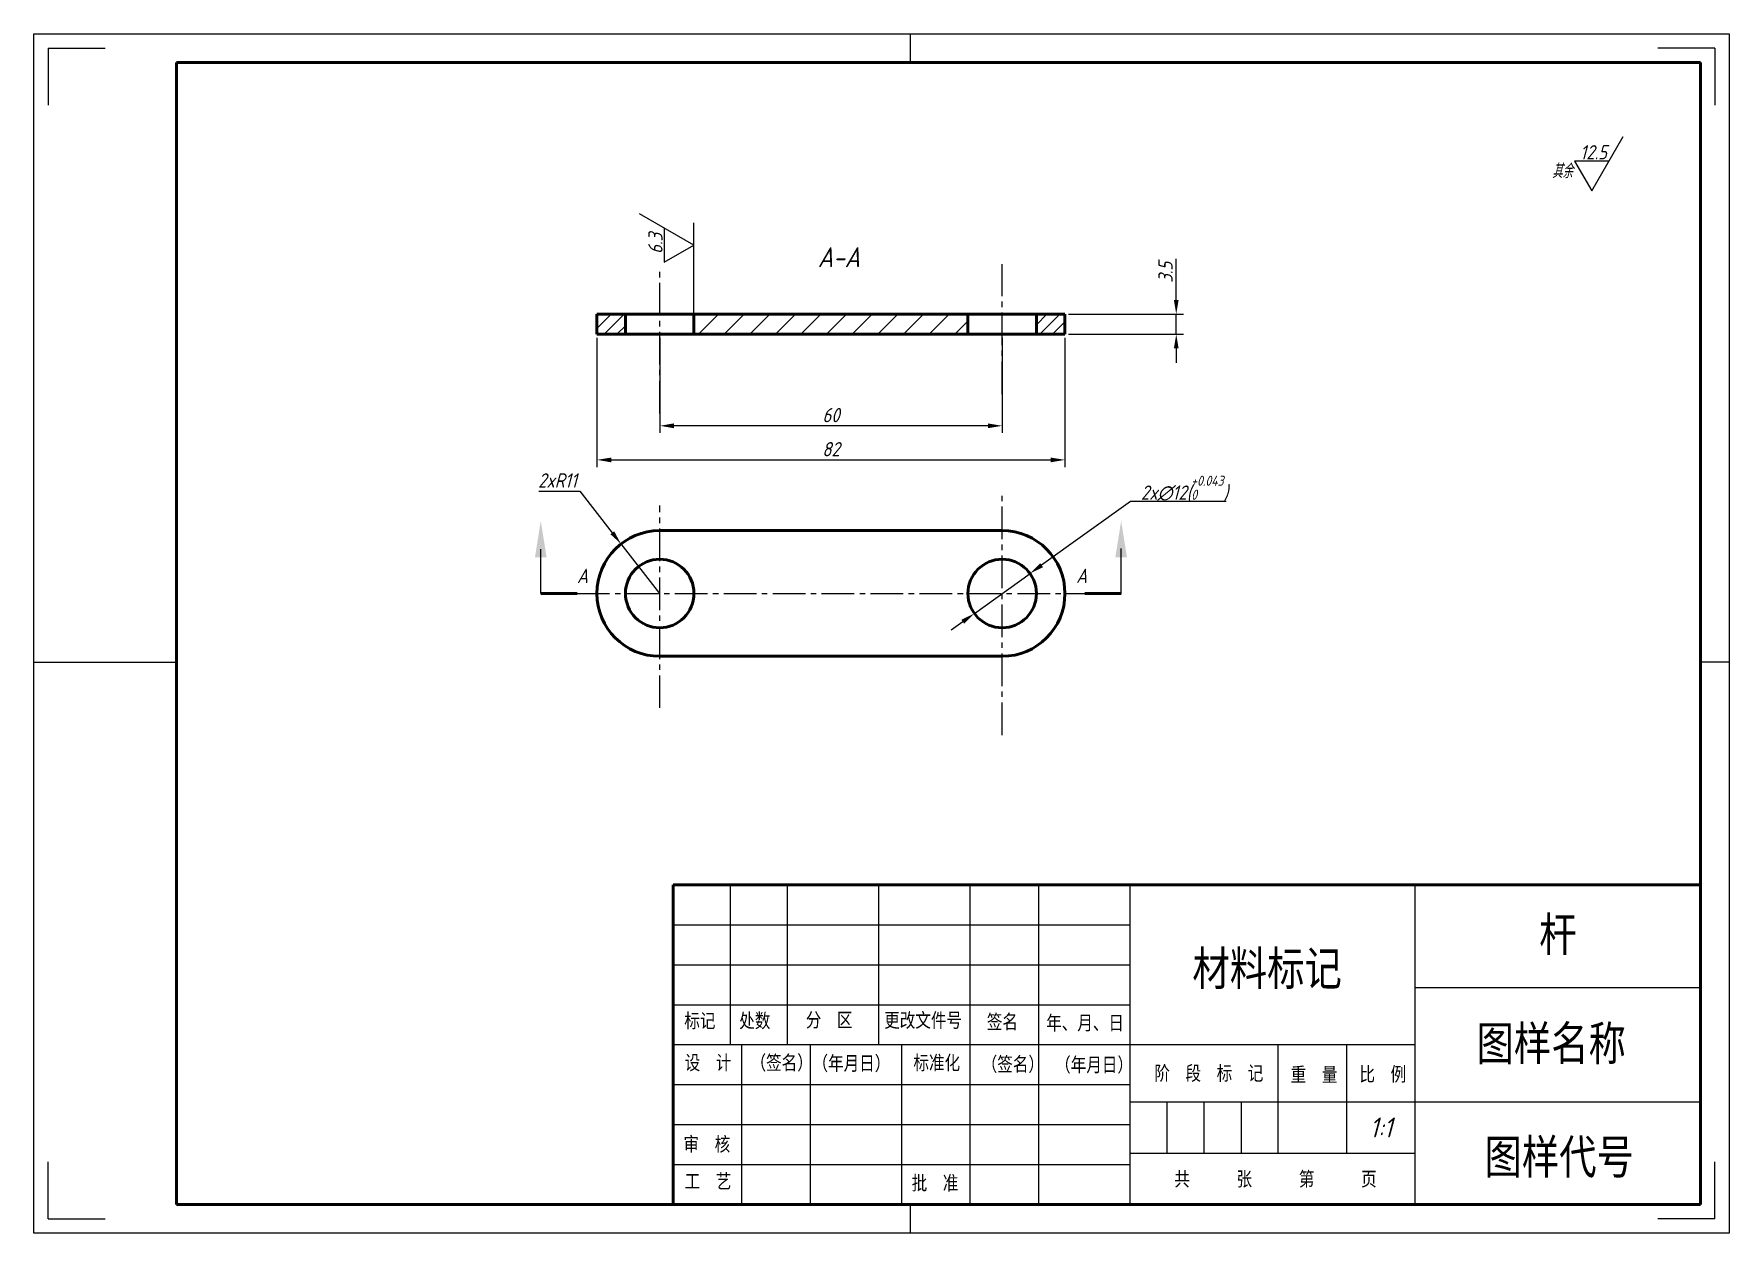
# Model space of a CAD drawing. Header units: millimetres. Extents: x 407 to 1076, y 331 to 541.
# Drawn here: x 778.8 to 1075.8, y 330.6 to 540.6 of the extents above; entities outside this region: 1.
import ezdxf
from ezdxf.enums import TextEntityAlignment as Align

# ---------------------------------------------------------------- set-up
doc = ezdxf.new("R2010")
doc.units = ezdxf.units.MM
doc.linetypes.add('CENTER2', pattern=[28.575, 19.05, -3.175, 3.175, -3.175])
doc.layers.get('0').update_dxf_attribs({"lineweight": 50})
for name, color, linetype, lineweight in [('中心线', 1, 'CENTER2', 25), ('粗实线', 7, 'Continuous', 50), ('细实线', 7, 'Continuous', 25)]:
    doc.layers.add(name, color=color, linetype=linetype, lineweight=lineweight)
doc.layers.add('图框', color=7, linetype='Continuous')
doc.layers.add('标题栏', color=7, linetype='Continuous')
doc.styles.add('3.5', font='gbeitc.shx', dxfattribs={"height": 3.5, "bigfont": 'gbcbig.shx'})
doc.styles.get("Standard").update_dxf_attribs({"font": 'gbeitc.shx', "height": 2.5, "bigfont": 'gbcbig.shx'})
doc.styles.add('工程字-35', font='gbeitc.shx', dxfattribs={"width": 0.8, "height": 3.5, "bigfont": 'gbcbig.shx'})
doc.dimstyles.new('ISO-35', dxfattribs={"dimtxt": 2.5, "dimasz": 2.5, "dimexe": 1.25, "dimexo": 0.625, "dimtad": 1, "dimtoh": 1, "dimdsep": 46, "dimtxsty": 'Standard', "dimcen": 2.5, "dimadec": 0, "dimazin": 0, "dimtfac": 1, "dimtmove": 0, "dimatfit": 3, "dimfxl": 1, "dimarcsym": 0})
doc.dimstyles.new('副本 ISO-35', dxfattribs={"dimtxt": 2.5, "dimasz": 2.5, "dimexe": 1.25, "dimexo": 0.625, "dimtad": 1, "dimdsep": 46, "dimtxsty": 'Standard', "dimcen": 2.5, "dimadec": 0, "dimazin": 0, "dimtfac": 1, "dimtmove": 0, "dimatfit": 3, "dimfxl": 1, "dimarcsym": 0})

# ---------------------------------------------------------------- blocks, each defined once
blk = doc.blocks.new('*D55')
at = {"layer": 'Defpoints', "color": 0}
for p in [(888.4, 488.02), (948.4, 488.02), (888.4, 471.98)]:
    blk.add_point(p, dxfattribs=at)
at = {"layer": '细实线', "color": 0, "lineweight": -2}
for p, q in [((888.4, 487.39), (888.4, 470.73)), ((948.4, 487.39), (948.4, 470.73)), ((945.9, 471.98), (890.9, 471.98))]:
    blk.add_line(p, q, dxfattribs=at)
at = {"layer": '细实线', "color": 0}
for points in [[(890.9, 472.4), (890.9, 471.56), (888.4, 471.98)], [(945.9, 472.4), (945.9, 471.56), (948.4, 471.98)]]:
    blk.add_solid(points, dxfattribs=at)
at = {"layer": '细实线', "color": 0, "insert": (918.4, 473.85), "char_height": 2.5, "attachment_point": 5}
blk.add_mtext('60', dxfattribs=at)
blk = doc.blocks.new('*D56')
at = {"layer": 'Defpoints', "color": 0}
for p in [(877.4, 488.02), (959.4, 488.02), (959.4, 466.01)]:
    blk.add_point(p, dxfattribs=at)
at = {"layer": '细实线', "color": 0, "lineweight": -2}
for p, q in [((877.4, 487.39), (877.4, 464.76)), ((959.4, 487.39), (959.4, 464.76)), ((879.9, 466.01), (956.9, 466.01))]:
    blk.add_line(p, q, dxfattribs=at)
at = {"layer": '细实线', "color": 0}
for points in [[(879.9, 466.42), (879.9, 465.59), (877.4, 466.01)], [(956.9, 466.42), (956.9, 465.59), (959.4, 466.01)]]:
    blk.add_solid(points, dxfattribs=at)
at = {"layer": '细实线', "color": 0, "insert": (918.4, 467.88), "char_height": 2.5, "attachment_point": 5}
blk.add_mtext('82', dxfattribs=at)
blk = doc.blocks.new('*D57')
at = {"layer": 'Defpoints', "color": 0}
for p in [(959.4, 491.52), (978.89, 491.52), (959.4, 488.02)]:
    blk.add_point(p, dxfattribs=at)
at = {"layer": '细实线', "color": 0, "lineweight": -2}
for p, q in [((978.89, 494.02), (978.89, 501.2)), ((960.02, 491.52), (980.14, 491.52)), ((978.89, 488.02), (978.89, 491.52)), ((960.02, 488.02), (980.14, 488.02)), ((978.89, 485.52), (978.89, 483.02))]:
    blk.add_line(p, q, dxfattribs=at)
at = {"layer": '细实线', "color": 0}
for points in [[(978.48, 494.02), (979.31, 494.02), (978.89, 491.52)], [(978.48, 485.52), (979.31, 485.52), (978.89, 488.02)]]:
    blk.add_solid(points, dxfattribs=at)
at = {"layer": '细实线', "color": 0, "insert": (977.02, 498.86), "char_height": 2.5, "attachment_point": 5, "rotation": 90}
blk.add_mtext('3.5', dxfattribs=at)
blk = doc.blocks.new('*D58')
at = {"layer": 'Defpoints', "color": 0}
for p in [(953.27, 446.11), (943.52, 439.12)]:
    blk.add_point(p, dxfattribs=at)
at = {"layer": '细实线', "color": 0, "lineweight": -2}
for p, q in [((970.87, 458.73), (955.31, 447.57)), ((987.62, 458.73), (970.87, 458.73)), ((943.52, 439.12), (953.27, 446.11)), ((941.49, 437.67), (939.46, 436.21))]:
    blk.add_line(p, q, dxfattribs=at)
at = {"layer": '细实线', "color": 0}
for points in [[(955.06, 447.91), (955.55, 447.23), (953.27, 446.11)], [(941.25, 438), (941.73, 437.33), (943.52, 439.12)]]:
    blk.add_solid(points, dxfattribs=at)
at = {"layer": '细实线', "color": 0, "insert": (980.34, 461.01), "char_height": 2.5, "attachment_point": 5}
blk.add_mtext('2x∅12({\\H0.7x;\\S+0.043^ 0;})', dxfattribs=at)
blk = doc.blocks.new('*D59')
at = {"layer": 'Defpoints', "color": 0}
for p in [(881.62, 451.29), (888.4, 442.62)]:
    blk.add_point(p, dxfattribs=at)
at = {"layer": '细实线', "color": 0, "lineweight": -2}
for p, q in [((867.21, 460.53), (874.4, 460.53)), ((874.4, 460.53), (880.09, 453.26)), ((888.4, 442.62), (881.62, 451.29))]:
    blk.add_line(p, q, dxfattribs=at)
at = {"layer": '细实线', "color": 0}
blk.add_solid([(880.41, 453.51), (879.76, 453), (881.62, 451.29)], dxfattribs=at)
at = {"layer": '细实线', "color": 0, "insert": (870.49, 462.41), "char_height": 2.5, "attachment_point": 5}
blk.add_mtext('2xR11', dxfattribs=at)
blk = doc.blocks.new('最后2.5的粗糙度')
at = {"layer": '细实线'}
for p, q in [((0, 0), (5.5, 9.53)), ((3, 5.2), (-3, 5.2)), ((-3, 5.2), (0, 0))]:
    blk.add_line(p, q, dxfattribs=at)
blk.add_attdef('1.6', text='', height=2.5, dxfattribs=at).set_placement((0.3, 8), align=Align.TOP_CENTER)

msp = doc.modelspace()

# ---------------------------------------------------------------- hatches: boundary and pattern name
at = {"layer": '细实线', "ltscale": 0.3}
h = msp.add_hatch(dxfattribs=at)
h.set_pattern_fill('ANSI31', color=256, scale=0.5, style=0)
h.paths.add_polyline_path([(882.397, 491.517), (877.397, 491.517), (877.397, 488.017), (882.397, 488.017)], flags=0)
at = {"layer": '细实线'}
h = msp.add_hatch(dxfattribs=at)
h.set_pattern_fill('ANSI31', color=256, style=0)
h.set_pattern_definition([(45, (807.3935, 346.3428), (-2.245064, 2.245064), [])])
h.paths.add_polyline_path([(942.397, 488.017), (942.397, 491.517), (894.397, 491.517), (894.397, 488.017)], flags=0)
at = {"layer": '细实线', "ltscale": 0.1}
h = msp.add_hatch(dxfattribs=at)
h.set_pattern_fill('ANSI31', color=256, scale=0.5, angle=3e-322, style=0)
h.paths.add_polyline_path([(954.397, 488.017), (959.397, 488.017), (959.397, 491.517), (954.397, 491.517)], flags=0)

# ---------------------------------------------------------------- linework, layer by layer
at = {"layer": '中心线', "ltscale": 0.3}
for p, q in [((888.397, 474.152), (888.397, 498.96)), ((948.397, 477.543), (948.397, 500.304)), ((888.397, 422.565), (888.397, 458.007)), ((948.397, 417.832), (948.397, 459.888)), ((873.907, 442.618), (962.887, 442.618))]:
    msp.add_line(p, q, dxfattribs=at)
at = {"layer": '图框'}
for p, q in [((778.752, 540.608), (1075.752, 540.608)), ((778.752, 330.608), (778.752, 540.608)), ((932.252, 540.608), (932.252, 535.608)), ((1075.752, 540.608), (1075.752, 330.608)), ((781.252, 538.108), (791.252, 538.108)), ((781.252, 538.108), (781.252, 528.108)), ((1073.266, 538.113), (1063.266, 538.113)), ((1073.266, 538.113), (1073.266, 528.113)), ((778.752, 430.608), (803.752, 430.608)), ((1075.752, 430.608), (1070.752, 430.608)), ((781.252, 333.108), (781.252, 343.108)), ((1073.266, 333.102), (1073.266, 343.102)), ((781.252, 333.108), (791.252, 333.108)), ((932.252, 335.608), (932.252, 330.608)), ((1073.266, 333.102), (1063.266, 333.102)), ((1075.752, 330.608), (778.752, 330.608))]:
    msp.add_line(p, q, dxfattribs=at)
at = {"layer": '标题栏'}
for p, q in [((900.752, 391.608), (900.752, 363.608)), ((910.752, 391.608), (910.752, 363.608)), ((926.752, 391.608), (926.752, 363.608)), ((942.752, 391.608), (942.752, 363.608)), ((954.752, 391.608), (954.752, 335.608)), ((970.752, 391.608), (970.752, 335.608)), ((1020.752, 335.608), (1020.752, 391.608)), ((1070.752, 391.608), (1070.752, 335.608)), ((890.752, 384.608), (970.752, 384.608)), ((890.752, 377.608), (970.752, 377.608)), ((1020.752, 373.608), (1070.752, 373.608)), ((890.752, 370.608), (970.752, 370.608)), ((890.752, 363.608), (1020.752, 363.608)), ((902.752, 363.608), (902.752, 335.608)), ((914.752, 363.608), (914.752, 335.608)), ((930.752, 363.608), (930.752, 335.608)), ((942.752, 363.608), (942.752, 335.608)), ((996.752, 344.608), (996.752, 363.608)), ((1008.752, 344.608), (1008.752, 363.608)), ((890.752, 356.608), (970.752, 356.608)), ((970.752, 353.608), (1020.752, 353.608)), ((977.252, 353.608), (977.252, 344.608)), ((983.752, 353.608), (983.752, 344.608)), ((990.252, 353.608), (990.252, 344.608)), ((1020.752, 353.608), (1070.752, 353.608)), ((890.752, 349.608), (970.752, 349.608)), ((970.752, 344.608), (1020.752, 344.608)), ((890.752, 342.608), (970.752, 342.608)), ((1070.752, 335.608), (890.752, 335.608))]:
    msp.add_line(p, q, dxfattribs=at)
at = {"layer": '粗实线'}
for p, q in [((803.752, 535.608), (1070.752, 535.608)), ((803.752, 335.608), (803.752, 535.608)), ((1070.752, 535.608), (1070.752, 335.608)), ((877.397, 491.517), (877.397, 488.017)), ((882.397, 491.517), (877.397, 491.517)), ((882.397, 491.517), (882.397, 488.017)), ((894.397, 491.517), (882.397, 491.517)), ((894.397, 488.017), (894.397, 491.517)), ((942.397, 491.517), (894.397, 491.517)), ((942.397, 491.517), (942.397, 488.017)), ((954.397, 491.517), (942.397, 491.517)), ((954.397, 488.017), (954.397, 491.517)), ((959.397, 491.517), (954.397, 491.517)), ((959.397, 488.017), (959.397, 491.517)), ((882.397, 488.017), (877.397, 488.017)), ((894.397, 488.017), (882.397, 488.017)), ((942.397, 488.017), (894.397, 488.017)), ((954.397, 488.017), (942.397, 488.017)), ((959.397, 488.017), (954.397, 488.017)), ((948.397, 453.618), (888.397, 453.618)), ((867.557, 442.618), (873.907, 442.618)), ((969.237, 442.618), (962.887, 442.618)), ((888.397, 431.618), (948.397, 431.618)), ((890.752, 391.608), (1070.752, 391.608)), ((890.752, 335.608), (890.752, 391.608)), ((1070.752, 335.608), (803.752, 335.608))]:
    msp.add_line(p, q, dxfattribs=at)
for centre in [(888.397, 442.618), (948.397, 442.618)]:
    msp.add_circle(centre, 6, dxfattribs=at)
for centre, start, end in [((888.397, 442.618), 90, 270), ((948.397, 442.618), 270, 90)]:
    msp.add_arc(centre, 11, start, end, dxfattribs=at)
for points in [[(867.557, 455.318), (866.541, 448.968), (868.573, 448.968)], [(969.237, 455.318), (968.221, 448.968), (970.253, 448.968)]]:
    msp.add_solid(points, dxfattribs=at)
at = {"layer": '细实线'}
for p, q in [((1054.696, 518.328), (1048.696, 518.328)), ((1048.696, 518.328), (1051.696, 513.132)), ((894.397, 491.517), (894.397, 507.502)), ((888.397, 488.017), (948.397, 488.017)), ((867.557, 442.618), (867.557, 450.362)), ((969.237, 442.618), (969.237, 450.515))]:
    msp.add_line(p, q, dxfattribs=at)

# ---------------------------------------------------------------- block references
msp.add_blockref('最后2.5的粗糙度', (1051.696, 513.132), dxfattribs=at).add_auto_attribs({'1.6': '12.5'})
at = {"layer": '细实线', "rotation": 90}
msp.add_blockref('最后2.5的粗糙度', (894.396, 503.611), dxfattribs=at).add_auto_attribs({'1.6': '6.3'})

# ---------------------------------------------------------------- texts
at = {"insert": (407.457, 505.805), "char_height": 2.5, "width": 70.09204, "attachment_point": 1}
msp.add_mtext('\\A1;', dxfattribs=at)
at = {"layer": '标题栏', "width": 93.01929, "attachment_point": 1, "style": '工程字-35'}
for s, insert, char_height in [('{\\fSimSun|b0|i0|c134|p2;材料标记}', (981.72, 379.97), 6), ('{\\fSimSun|b0|i0|c134|p2;标记}', (892.707, 369.048), 2.5), ('{\\fSimSun|b0|i0|c134|p2;处数}', (902.328, 369.063), 2.5), ('{\\fSimSun|b0|i0|c134|p2;分\u3000区}', (913.989, 369.187), 2.5), ('{\\fSimSun|b0|i0|c134|p2;更改文件号}', (927.724, 369.133), 2.5), ('{\\fSimSun|b0|i0|c134|p2;签名}', (945.709, 368.874), 2.5), ('{\\fSimSun|b0|i0|c134|p2;年、月、日}', (956.103, 368.681), 2.5), ('{\\fSimSun|b0|i0|c134|p2;图样名称}', (1031.483, 366.843), 6), ('{\\fSimSun|b0|i0|c134|p2;设\u3000计}', (892.767, 361.708), 2.5), ('{\\fSimSun|b0|i0|c134|p2;（签名）}', (904.309, 361.708), 2.5), ('{\\fSimSun|b0|i0|c134|p2;\u3000（年月日）}', (912.434, 361.594), 2.5), ('{\\fSimSun|b0|i0|c134|p2;标准化}', (932.841, 361.693), 2.5), ('{\\fSimSun|b0|i0|c134|p2;（签名）}', (944.808, 361.445), 2.5), ('{\\fSimSun|b0|i0|c134|p2;（年月日）}', (957.675, 361.345), 2.5), ('{\\fSimSun|b0|i0|c134|p2;阶\u3000段\u3000标\u3000记}', (975.056, 359.86), 2.5), ('{\\fSimSun|b0|i0|c134|p2;重\u3000量}', (998.939, 359.632), 2.5), ('{\\fSimSun|b0|i0|c134|p2;比\u3000例}', (1010.991, 359.701), 2.5), ('{\\fSimSun|b0|i0|c134|p2;审\u3000核}', (892.563, 347.439), 2.5), ('{\\fSimSun|b0|i0|c134|p2;图样代号}', (1032.885, 346.967), 6), ('{\\fSimSun|b0|i0|c134|p2;共\u3000\u3000\u3000张\u3000\u3000\u3000第\u3000\u3000\u3000页}', (978.55, 341.335), 2.5), ('{\\fSimSun|b0|i0|c134|p2;工\u3000艺}', (892.767, 340.953), 2.5), ('{\\fSimSun|b0|i0|c134|p2;批\u3000准}', (932.535, 340.635), 2.5)]:
    msp.add_mtext(s, dxfattribs=dict(at, insert=insert, char_height=char_height))
at = {"layer": '细实线', "insert": (1046.527, 516.592), "char_height": 2.5, "width": 21.64921, "attachment_point": 5}
msp.add_mtext('其余', dxfattribs=at)
at = {"layer": '细实线'}
for s, insert, char_height, attachment_point in [('A-A', (919.779, 503.254), 3.5, 2), ('A', (873.907, 446.951), 2.5, 1), ('A', (961.357, 446.951), 2.5, 1)]:
    msp.add_mtext(s, dxfattribs=dict(at, insert=insert, char_height=char_height, attachment_point=attachment_point))
at = {"layer": '细实线', "ltscale": 4, "insert": (1045.752, 382.608), "char_height": 6, "width": 50, "attachment_point": 5, "style": '工程字-35'}
msp.add_mtext('{\\fMicrosoft YaHei|b0|i0|c134|p34;杆}', dxfattribs=at)
at = {"layer": '细实线', "insert": (1014.752, 349.108), "char_height": 3.5, "width": 12, "attachment_point": 5, "style": '3.5'}
msp.add_mtext('1:1', dxfattribs=at)

# ---------------------------------------------------------------- dimensions: what is measured, and where the dimension line sits
at = {"layer": '细实线'}
dim = msp.add_linear_dim(base=(978.892, 491.517), p1=(959.397, 488.017), p2=(959.397, 491.517), angle=90, dimstyle='副本 ISO-35', dxfattribs=at)
dim.commit()
dim.dimension.update_dxf_attribs({"geometry": '*D57', "text_midpoint": (977.017, 498.861)})
for base, p1, p2, picture, middle in [((959.397, 466.008), (877.397, 488.017), (959.397, 488.017), '*D56', (918.397, 467.883)), ((888.397, 471.98), (948.397, 488.017), (888.397, 488.017), '*D55', (918.397, 473.855))]:
    dim = msp.add_linear_dim(base=base, p1=p1, p2=p2, dimstyle='ISO-35', dxfattribs=at)
    dim.commit()
    dim.dimension.update_dxf_attribs({"geometry": picture, "text_midpoint": middle})
dim = msp.add_radius_dim(center=(888.397, 442.618), mpoint=(881.625, 451.286), text='2x<>', dimstyle='ISO-35', dxfattribs=at)
dim.commit()
dim.dimension.update_dxf_attribs({"geometry": '*D59', "text_midpoint": (870.495, 460.531), "dimtype": 164})
dim = msp.add_diameter_dim_2p(p1=(943.521, 439.123), p2=(953.274, 446.114), text='2x<>({\\H0.7x;\\S+0.043^ 0;})', dimstyle='ISO-35', dxfattribs=at)
dim.commit()
dim.dimension.update_dxf_attribs({"geometry": '*D58', "text_midpoint": (980.338, 458.73), "dimtype": 163})

doc.saveas('drawing.dxf')
